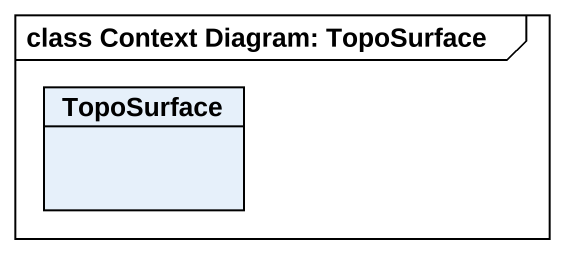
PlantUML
@startuml
mainframe class Context Diagram: TopoSurface
hide circle
hide empty members
class TopoSurface
@enduml
